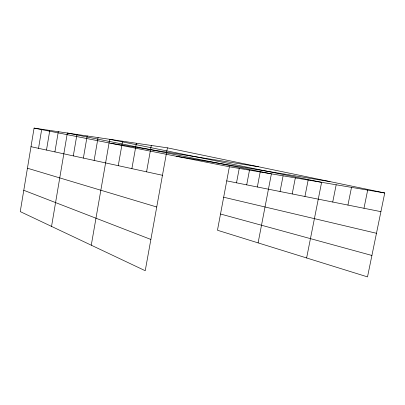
<?xml version="1.0" encoding="UTF-8"?>
<svg xmlns="http://www.w3.org/2000/svg" width="405" height="405" viewBox="0 0 405 405"><rect width="100%" height="100%" fill="white"/><g stroke="black" fill="none" stroke-linecap="round" stroke-linejoin="round"><path stroke-width="0.61" d="M167.417 147.845L34.081 128.107L20.25 211.607L145.228 270.722L167.417 147.845L384.75 192.972L367.507 276.893L217.465 230.248L229.387 166.769L384.75 192.972M38.531 148.331L41.71 129.236M46.489 150.063L49.774 130.43M54.908 151.89L58.305 131.691M51.541 226.405L67.351 133.032L271.396 173.851L258.106 242.878M73.305 155.895L76.96 134.455M83.379 158.087L87.176 135.969M94.122 160.421L98.071 137.578M91.272 245.202L109.709 139.3L321.61 182.321L306.615 257.96M118.26 165.675L122.558 141.203M131.883 168.637L136.379 143.248M146.575 171.831L151.288 145.456M236.51 182.822L239.233 168.429M246.701 184.857L249.495 170.161M257.337 186.983L260.207 171.968M280.052 191.514L283.095 175.826M292.202 193.944L295.336 177.891M304.93 196.481L308.159 180.053M332.728 202.034L336.175 184.781M347.941 205.072L351.51 187.363M363.979 208.271L367.679 190.092M110.767 143.289L258.446 166.744M176.099 156.219L330.014 181.607M34.081 128.107L229.387 166.769M226.734 180.873L380.913 211.653M31.003 146.691L162.461 175.289M223.666 197.225L376.468 233.285M220.512 214.012L371.911 255.469M27.434 168.217L156.735 207.006M23.779 190.289L150.873 239.451"/></g></svg>
